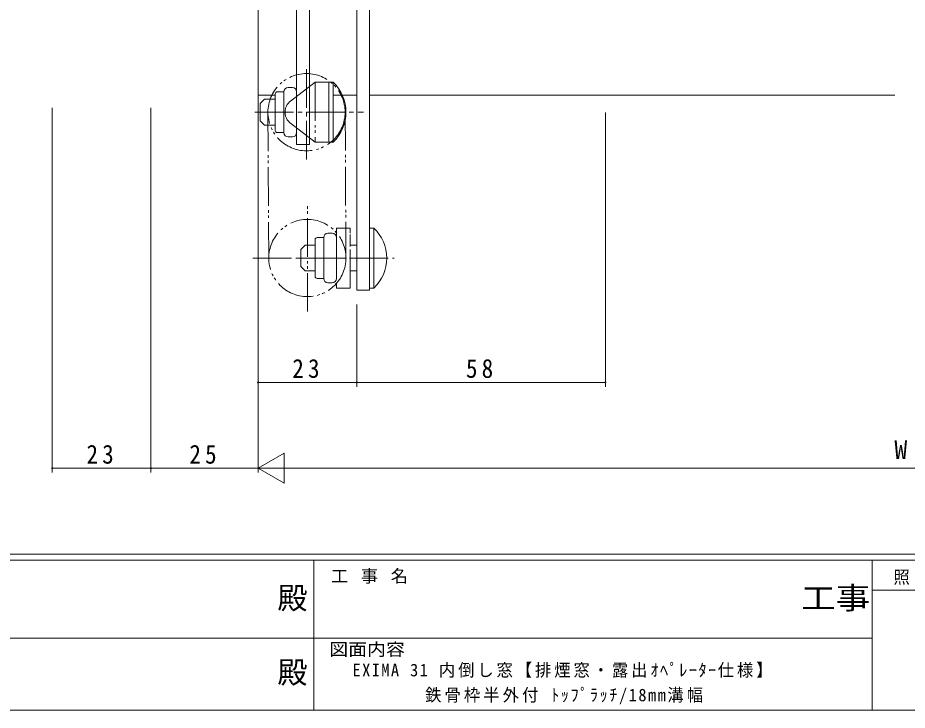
# Model space of a CAD drawing. Units: millimetres on the paper. Extents: x -420 to 373, y -297 to 267.
# Drawn here: x -101.7 to 105.7, y -297 to -135.6 of the extents above; entities that cross this region are included whole.
import ezdxf
from ezdxf.enums import TextEntityAlignment as Align

# ---------------------------------------------------------------- set-up
doc = ezdxf.new("R2010")
doc.units = ezdxf.units.MM
for name, pattern in [('CHAIN2', [12, 9, -1, 1, -1]), ('DASHED3', [4, 3, -1]), ('DOUBLE_CHAIN2', [12.8, 9, -1, 0.6, -0.6, 0.6, -1])]:
    doc.linetypes.add(name, pattern=pattern)
for name, color, linetype, lineweight in [('0-1_YKK_ZWAK', 7, 'Continuous', 9), ('0-4_YKK_12', 2, 'Continuous', 9), ('0-5_YKK_13', 4, 'Continuous', 9), ('0-6_YKK_D', 6, 'Continuous', 9)]:
    doc.layers.add(name, color=color, linetype=linetype, lineweight=lineweight)
doc.layers.add('0-2_USER1', color=3, linetype='Continuous')
doc.styles.add('ＭＳ ゴシック', font='')
doc.styles.get('ＭＳ ゴシック').set_extended_font_data('MS Gothic')

msp = doc.modelspace()

# ---------------------------------------------------------------- linework, layer by layer
at = {"layer": '0-1_YKK_ZWAK'}
for p, q in [((352.3, -260.575), (-417.7, -260.575)), ((314.5, -261.975), (-417.7, -261.975)), ((-32.7, -261.975), (-32.7, -296.975)), ((97.5, -261.975), (97.5, -296.975)), ((165.684, -268.975), (97.5, -268.975)), ((-160.1, -280.175), (-31.3, -280.175)), ((-31.3, -280.175), (97.5, -280.175)), ((-417.7, -296.975), (314.5, -296.975))]:
    msp.add_line(p, q, dxfattribs=at)
at = {"layer": '0-4_YKK_12'}
for p, q in [((-45.7, -133.575), (-45.7, -153.575)), ((-45.7, -153.575), (-41.702, -153.575)), ((-28.202, -153.575), (-22.702, -153.575)), ((-19.702, -153.575), (102.8, -153.575))]:
    msp.add_line(p, q, dxfattribs=at)
at = {"layer": '0-5_YKK_13'}
for p, q in [((-22.702, -114.575), (-22.702, -199.075)), ((-19.702, -199.075), (-19.702, -114.575)), ((-36.702, -165.075), (-36.702, -132.575)), ((-33.702, -132.575), (-33.702, -165.075)), ((-28.202, -150.575), (-29.202, -150.575)), ((-28.202, -150.575), (-28.202, -164.575)), ((-41.702, -153.325), (-41.702, -161.825)), ((-39.702, -152.825), (-41.202, -152.825)), ((-39.702, -152.802), (-39.702, -154.189)), ((-38.702, -151.802), (-37.702, -151.802)), ((-36.702, -152.802), (-36.702, -162.349)), ((-32.402, -152.123), (-32.402, -154.873)), ((-44.202, -154.575), (-45.202, -155.575)), ((-41.702, -154.575), (-44.202, -154.575)), ((-39.702, -160.962), (-39.702, -154.189)), ((-45.202, -155.575), (-45.202, -159.575)), ((-39.702, -160.962), (-39.702, -162.349)), ((-33.702, -160.278), (-33.702, -163.028)), ((-39.702, -162.325), (-41.202, -162.325)), ((-38.702, -163.349), (-37.702, -163.349)), ((-33.702, -165.075), (-36.702, -165.075)), ((-18.702, -198.575), (-18.702, -184.575)), ((-29.402, -185.802), (-28.402, -185.802)), ((-24.202, -186.123), (-24.202, -188.873)), ((-32.402, -195.825), (-32.402, -187.325)), ((-30.402, -186.825), (-31.902, -186.825)), ((-30.402, -188.189), (-30.402, -186.802)), ((-30.402, -188.189), (-30.402, -194.962)), ((-27.402, -196.349), (-27.402, -186.802)), ((-35.702, -193.575), (-35.702, -189.575)), ((-34.702, -194.575), (-35.702, -193.575)), ((-32.402, -194.575), (-34.702, -194.575)), ((-30.402, -196.349), (-30.402, -194.962)), ((-30.402, -196.325), (-31.902, -196.325)), ((-29.402, -197.349), (-28.402, -197.349)), ((-22.702, -199.075), (-19.702, -199.075)), ((-18.702, -198.575), (-19.702, -198.575))]:
    msp.add_line(p, q, dxfattribs=at)
at = {"layer": '0-5_YKK_13', "linetype": 'CHAIN2'}
for p, q in [((-34.402, -168.575), (-34.402, -146.575)), ((-46.435, -157.575), (-21.116, -157.575)), ((-36.371, -191.575), (-13.963, -191.575))]:
    msp.add_line(p, q, dxfattribs=at)
at = {"layer": '0-5_YKK_13', "linetype": 'DOUBLE_CHAIN2'}
for p, q in [((-38.138, -155.003), (-32.402, -150.575)), ((-29.202, -150.575), (-32.402, -150.575)), ((-32.402, -150.575), (-32.402, -164.575)), ((-29.202, -150.575), (-29.202, -164.575)), ((-43.402, -157.628), (-43.202, -191.628)), ((-25.402, -157.522), (-25.202, -191.522)), ((-38.138, -160.148), (-32.402, -164.575)), ((-29.202, -164.575), (-32.402, -164.575)), ((-34.202, -204.075), (-34.202, -179.075)), ((-27.402, -184.575), (-27.402, -198.575)), ((-24.202, -184.575), (-27.402, -184.575)), ((-24.202, -198.575), (-24.202, -184.575)), ((-46.902, -191.575), (-22.342, -191.575)), ((-27.402, -198.575), (-24.202, -198.575))]:
    msp.add_line(p, q, dxfattribs=at)
at = {"layer": '0-5_YKK_13', "linetype": 'DASHED3'}
for p, q in [((-22.702, -188.575), (-24.202, -188.575)), ((-22.702, -194.575), (-24.202, -194.575))]:
    msp.add_line(p, q, dxfattribs=at)
at = {"layer": '0-5_YKK_13'}
for points in [[(-28.202, -164.575), (-29.202, -164.575), (-29.202, -150.575)], [(-41.702, -160.575), (-44.202, -160.575), (-45.202, -159.575)], [(-18.702, -184.575), (-19.702, -184.575), (-19.702, -198.575)], [(-32.402, -188.575), (-34.702, -188.575), (-35.702, -189.575)]]:
    msp.add_lwpolyline(points, dxfattribs=at)
at = {"layer": '0-5_YKK_13', "linetype": 'DOUBLE_CHAIN2'}
for centre in [(-34.402, -157.575), (-34.202, -191.575)]:
    msp.add_circle(centre, 9, dxfattribs=at)
at = {"layer": '0-5_YKK_13'}
for centre, radius, start, end in [((-34.869, -157.575), 9.667, 313.60283, 46.39716), ((-41.202, -153.325), 0.5, 90, 180), ((-38.702, -152.802), 1, 90, 180), ((-37.702, -152.802), 1, 0, 90), ((-41.202, -161.825), 0.5, 180, 270), ((-38.702, -162.349), 1, 180, 270), ((-37.702, -162.349), 1, 270, 0), ((-25.369, -191.575), 9.667, 313.60283, 46.39716), ((-29.402, -186.802), 1, 90, 180), ((-28.402, -186.802), 1, 0, 90), ((-31.902, -187.325), 0.5, 90, 180), ((-31.902, -195.825), 0.5, 180, 270), ((-29.402, -196.349), 1, 180, 270), ((-28.402, -196.349), 1, 270, 0)]:
    msp.add_arc(centre, radius, start, end, dxfattribs=at)
at = {"layer": '0-5_YKK_13', "linetype": 'DOUBLE_CHAIN2'}
msp.add_arc((-36.152, -157.575), 3.25, 127.66316, 232.33682, dxfattribs=at)
at = {"layer": '0-6_YKK_D'}
for p, q in [((-45.7, -137.575), (-45.7, -221.575)), ((-93.7, -156.575), (-93.7, -241.575)), ((-70.7, -156.575), (-70.7, -241.575)), ((-70.7, -156.575), (-70.7, -241.575)), ((-45.7, -156.575), (-45.7, -241.575)), ((-45.7, -156.575), (-45.7, -241.575)), ((35.3, -157.674), (35.3, -221.575)), ((-22.7, -202.4), (-22.7, -221.575)), ((-22.7, -202.4), (-22.7, -221.575)), ((-45.7, -220.575), (-22.7, -220.575)), ((-22.7, -220.575), (35.3, -220.575)), ((-45.7, -240.575), (-39.638, -237.075)), ((-39.638, -244.075), (-39.638, -237.075)), ((-70.7, -240.575), (-93.7, -240.575)), ((-70.7, -240.575), (-45.7, -240.575)), ((-45.7, -240.575), (-33.576, -240.575)), ((-45.7, -240.575), (-39.638, -244.075)), ((247.3, -240.575), (-38.7, -240.575))]:
    msp.add_line(p, q, dxfattribs=at)
for centre, start, end in [((-45.7, -220.575), 0, 180), ((-45.7, -220.575), 180, 0), ((-22.7, -220.575), 0, 180), ((-22.7, -220.575), 0, 180), ((-22.7, -220.575), 180, 0), ((-22.7, -220.575), 180, 0), ((35.3, -220.575), 0, 180), ((35.3, -220.575), 180, 0), ((-93.7, -240.575), 0, 180), ((-93.7, -240.575), 180, 0), ((-70.7, -240.575), 0, 180), ((-70.7, -240.575), 0, 180), ((-70.7, -240.575), 180, 0), ((-70.7, -240.575), 180, 0)]:
    msp.add_arc(centre, 0.106, start, end, dxfattribs=at)

# ---------------------------------------------------------------- texts
at = {"layer": '0-1_YKK_ZWAK', "color": 2, "style": 'ＭＳ ゴシック', "width": 1.15}
msp.add_text('工事', height=5.132, dxfattribs=at).set_placement((80.931, -274.932), align=Align.BOTTOM_LEFT)
at = {"layer": '0-1_YKK_ZWAK', "color": 2, "style": 'ＭＳ ゴシック'}
for p in [(-41.182, -274.932), (-41.182, -292.253)]:
    msp.add_text('殿', height=5.132, dxfattribs=at).set_placement(p, align=Align.BOTTOM_LEFT)
at = {"layer": '0-1_YKK_ZWAK', "style": 'ＭＳ ゴシック', "width": 1.1}
msp.add_text('図面内容', height=2.933, dxfattribs=at).set_placement((-29.083, -285.124), align=Align.BOTTOM_LEFT)
at = {"layer": '0-1_YKK_ZWAK', "char_height": 2.933, "attachment_point": 7, "style": 'ＭＳ ゴシック'}
for s, insert in [('\\T1.16;工\\~事\\~名', (-28.688, -267.508)), ('\\T1.17;\\W0.95;照\\~\\~査', (102.489, -267.756))]:
    msp.add_mtext(s, dxfattribs=dict(at, insert=insert))
at = {"layer": '0-2_USER1', "color": 7, "char_height": 2.933, "attachment_point": 7, "style": 'ＭＳ ゴシック'}
for s, insert in [('\\T1.18;\\W0.95;EXIMA\\~31\\~内倒し窓【排煙窓・露出ｵﾍﾟﾚｰﾀｰ仕様】', (-23.663, -289.424)), ('\\T1.19;\\W0.95;鉄骨枠半外付\\~ﾄｯﾌﾟﾗｯﾁ/18mm溝幅', (-6.743, -295.6))]:
    msp.add_mtext(s, dxfattribs=dict(at, insert=insert))
at = {"layer": '0-6_YKK_D', "color": 3, "style": 'ＭＳ ゴシック'}
msp.add_text('W', height=4.399, dxfattribs=at).set_placement((102.7, -239.775), align=Align.BOTTOM_LEFT)
at = {"layer": '0-6_YKK_D', "color": 3, "char_height": 4.399, "attachment_point": 7, "style": 'ＭＳ ゴシック'}
for s, insert in [('\\T1.36;\\W0.9;23', (-37.72, -219.575)), ('\\T1.36;\\W0.9;58', (2.78, -219.575)), ('\\T1.36;\\W0.9;23', (-85.72, -239.575)), ('\\T1.36;\\W0.9;25', (-61.72, -239.575))]:
    msp.add_mtext(s, dxfattribs=dict(at, insert=insert))

doc.saveas('drawing.dxf')
